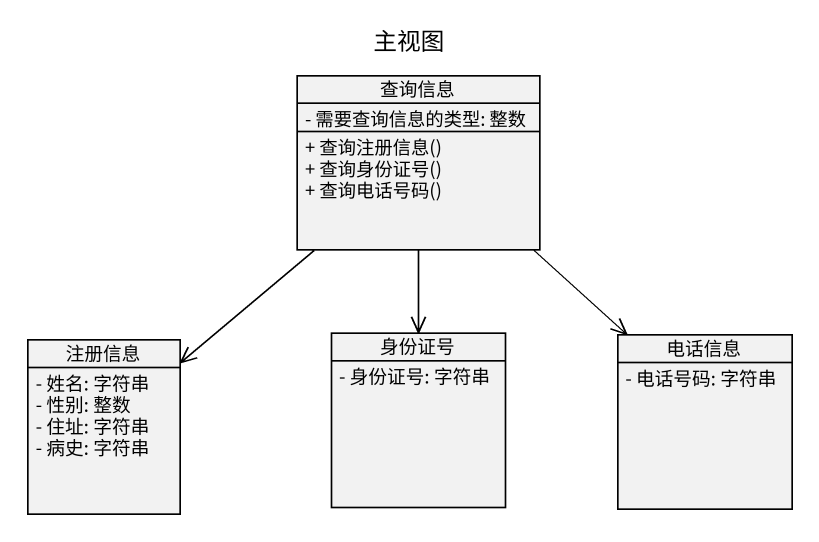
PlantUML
@startuml
title 主视图
hide circle
hide empty members
skinparam classAttributeIconSize 0
class 查询信息 {
  - 需要查询信息的类型: 整数
  + 查询注册信息()
  + 查询身份证号()
  + 查询电话号码()
}
class 注册信息 {
  - 姓名: 字符串
  - 性别: 整数
  - 住址: 字符串
  - 病史: 字符串
}
class 身份证号 {
  - 身份证号: 字符串
}
class 电话信息 {
  - 电话号码: 字符串
}
查询信息 --> 注册信息
查询信息 --> 身份证号
查询信息 --> 电话信息
@enduml
